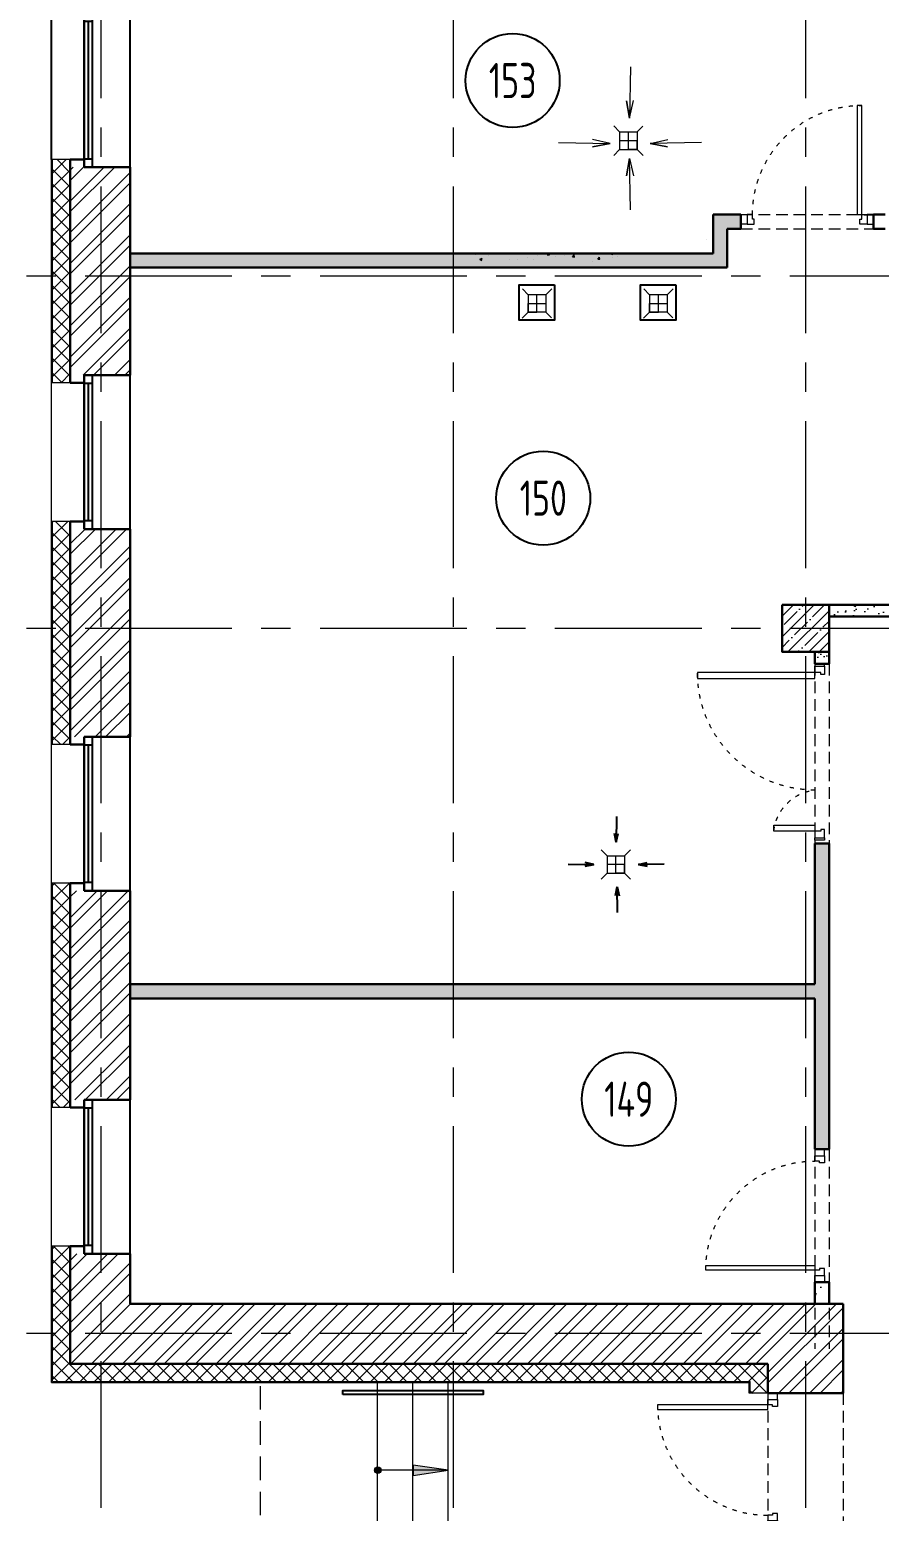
# Model space of a CAD drawing. Header units: millimetres. Extents: x -8417289 to 9420486, y 0 to 166066.
# Drawn here: x -218840 to -211605, y 105084 to 117697 of the extents above; entities that cross this region are included whole.
import ezdxf
from ezdxf import colors
from ezdxf.entities.mleader import LeaderData, LeaderLine
from ezdxf.enums import TextEntityAlignment as Align
from ezdxf.math import Vec2, Vec3

# ---------------------------------------------------------------- set-up
doc = ezdxf.new("R2010")
doc.units = ezdxf.units.MM
doc.header["$MEASUREMENT"] = 0
for name, pattern in [('ACAD_ISO03W100', [30, 12, -18]), ('ADSK_Штриховая_ш2 п1', [3, 2, -1]), ('CENTER', [2, 1.25, -0.25, 0.25, -0.25])]:
    doc.linetypes.add(name, pattern=pattern)
doc.layers.get('0').update_dxf_attribs({"color": 250, "lineweight": 9})
for name, color, linetype, lineweight in [('_АР ТЕКСТ', 250, 'Continuous', 25), ('АР_Двери', 175, 'Continuous', 18), ('АР_Колонны', 250, 'Continuous', 30), ('АР_Колонны Штрих', 250, 'Continuous', 5), ('АР_Лестницы', 250, 'Continuous', 15), ('АР_Лестницы ограждение', 94, 'Continuous', 25), ('АР_Маркер экспликации', 239, 'Continuous', 13), ('АР_Навесной фасад', 147, 'Continuous', 5), ('АР_Номер помещения', 1, 'Continuous', 25), ('АР_Оси', 195, 'Continuous', 9), ('АР_Перегородки газоблок', 165, 'Continuous', 30), ('АР_Перегородки газоблок_Штрих', 165, 'Continuous', 5), ('АР_Сущ Несущая стена', 216, 'Continuous', 30), ('АР_тонкая линия', 250, 'Continuous', 0), ('АР_Утеплитель', 250, 'Continuous', 9), ('АР_Штриховка кирпич', 250, 'Continuous', 9)]:
    doc.layers.add(name, color=color, linetype=linetype, lineweight=lineweight)
for name, color, linetype in [('АР_новое окно', 155, 'Continuous'), ('ТХ_ВК_оборуд.ТХ', 250, 'Continuous'), ('ТХ_ВК_трапы', 5, 'Continuous'), ('ТХ_обор_спорт', 5, 'Continuous')]:
    doc.layers.add(name, color=color, linetype=linetype)
doc.layers.add('ТХ_Задание КР', color=7, linetype='Continuous', true_color=0x9a5430)
doc.styles.add('ISOCPEUR', font='isocpeur.TTF')
doc.styles.add('ГОСТ 2.304', font='isocpeur.TTF', dxfattribs={"width": 0.7})
pattern_1 = [(50, (0, 0), (215.17805, -18.82564), [22.5, -247.5]), (355, (0, 0), (-41.6254, 225.65764), [18, -198]), (100.45144, (17.93, -1.57), (173.55265, 206.832), [19.12206, -210.34263]), (46.1842, (0, 60), (320.1724, -49.65578), [33.75, -371.25]), (96.63564, (26.68, 55.86), (280.3986, 292.23558), [28.6831, -315.51413]), (351.18416, (0, 60), (280.3986, 292.2356), [27, -297]), (21, (30, 45), (179.07212, -120.78567), [22.5, -247.5]), (326, (30, 45), (72.9946, 217.54501), [18, -198]), (71.45144, (44.92, 34.93), (252.06671, 96.75935), [19.12206, -210.34263]), (37.5, (0, 0), (3.647957, 99.868156), [0, -195.6, 0, -201, 0, -198.75]), (7.5, (0, 0), (78.92086, 118.323514), [0, -114.6, 0, -191.1, 0, -75.75]), (327.5, (-66.9, 0), (160.14673, -6.766462), [0, -75, 0, -234, 0, -310.5]), (317.5, (-96.9, 0), (174.95585, 30.031495), [0, -97.5, 0, -155.4, 0, -220.5])]
pattern_2 = [(45, (-1163480.52, 164822.8), (-132.58252, 132.58252), []), (45, (-1163392.13, 164822.8), (-132.58252, 132.58252), [])]

# ---------------------------------------------------------------- blocks, each defined once
blk = doc.blocks.new('*U1031')
for points in [[(-55, -80), (-55, 0), (-115, 0), (-115, -40), (-100, -40), (-100, -80), (-55, -80)], [(0, 0), (0, -80), (-55, -80), (-55, 0), (0, 0)], [(-1130, 0), (-1130, -80), (-1075, -80), (-1075, 0), (-1130, 0)], [(-1075, -80), (-1075, 0), (-1015, 0), (-1015, -40), (-1030, -40), (-1030, -80), (-1075, -80)]]:
    blk.add_lwpolyline(points)
blk.add_lwpolyline([(-100, -80), (-100, -1010), (-140, -1010), (-140, -80)], close=True)
at = {"linetype": 'ACAD_ISO03W100', "ltscale": 3}
blk.add_arc((-100, -80), 930, 180, 270, dxfattribs=at)
blk = doc.blocks.new('Полуторная_на лестницу')
for points in [[(75, 80), (75, 1080), (125, 1080), (125, 80)], [(1375, 430), (1375, 80), (1425, 80), (1425, 430)]]:
    blk.add_lwpolyline(points, close=True)
for points in [[(0, 0), (0, 80), (20, 80), (20, 0), (0, 0)], [(20, 80), (20, 0), (90, 0), (90, 30), (75, 30), (75, 80), (20, 80)], [(1480, 80), (1480, 0), (1410, 0), (1410, 30), (1425, 30), (1425, 80), (1480, 80)], [(1500, 0), (1500, 80), (1480, 80), (1480, 0), (1500, 0)]]:
    blk.add_lwpolyline(points)
at = {"linetype": 'ACAD_ISO03W100', "ltscale": 3}
for centre, radius, start, end in [((75, 80), 1000, 0, 90), ((1465, 40), 392, 95.9075, 174.0925)]:
    blk.add_arc(centre, radius, start, end, dxfattribs=at)
blk = doc.blocks.new('*U1053')
blk.add_lwpolyline([(-100, 80), (-100, 1010), (-140, 1010), (-140, 80)], close=True)
for points in [[(-1130, 0), (-1130, 80), (-1075, 80), (-1075, 0), (-1130, 0)], [(-1075, 80), (-1075, 0), (-1015, 0), (-1015, 40), (-1030, 40), (-1030, 80), (-1075, 80)], [(-55, 80), (-55, 0), (-115, 0), (-115, 40), (-100, 40), (-100, 80), (-55, 80)], [(0, 0), (0, 80), (-55, 80), (-55, 0), (0, 0)]]:
    blk.add_lwpolyline(points)
at = {"linetype": 'ACAD_ISO03W100', "ltscale": 3}
blk.add_arc((-100, 80), 930, 90, 180, dxfattribs=at)
blk = doc.blocks.new('*U17')
for points in [[(0, 0), (0, -80), (55, -80), (55, 0), (0, 0)], [(55, -80), (55, 0), (115, 0), (115, -40), (100, -40), (100, -80), (55, -80)], [(1085, -80), (1085, 0), (1025, 0), (1025, -40), (1040, -40), (1040, -80), (1085, -80)], [(1140, 0), (1140, -80), (1085, -80), (1085, 0), (1140, 0)]]:
    blk.add_lwpolyline(points)
blk.add_lwpolyline([(100, -80), (100, -1020), (140, -1020), (140, -80)], close=True)
at = {"linetype": 'ACAD_ISO03W100', "ltscale": 3}
blk.add_arc((100, -80), 940, 270, 0, dxfattribs=at)
blk = doc.blocks.new('*U25')
h = blk.add_hatch(color=256)
h.dxf.hatch_style = 1
edge = h.paths.add_edge_path()
edge.add_arc((0, 0), 27.6, 359.64, 719.64)
h = blk.add_hatch(color=256)
h.dxf.hatch_style = 1
h.paths.add_polyline_path([(300, -44), (300, 44), (600, 0)])
blk.add_line((600, 0), (0, 0))
blk.add_lwpolyline([(300, 44), (300, -44), (600, 0), (300, 44)])
blk.add_circle((0, 0), 27.6)
blk = doc.blocks.new('*U157')
at = {"layer": 'АР_новое окно', "lineweight": 20}
for p, q in [((0, 1310), (-70, 1310)), ((0, 0), (-70, 0))]:
    blk.add_line(p, q, dxfattribs=at)
at = {"layer": 'АР_новое окно'}
for p, q in [((-70, 1310), (-70, 0)), ((-70, 0), (-70, 1310)), ((0, 1310), (0, 0)), ((0, 1240), (-70, 1240)), ((-35, 1240), (-35, 70)), ((0, 70), (-70, 70))]:
    blk.add_line(p, q, dxfattribs=at)
blk = doc.blocks.new('*U50')
at = {"layer": 'АР_Номер помещения', "color": 7}
blk.add_circle((2520, -1416), 400, dxfattribs=at)
at = {"color": 7, "style": 'ISOCPEUR', "width": 0.7, "flags": 1}
blk.add_attdef('КАТЕГОРИЯ', (-499, -2092), '', height=250, dxfattribs=at)
at = {"layer": 'АР_Номер помещения', "color": 7, "style": 'ISOCPEUR', "width": 0.7}
blk.add_attdef('НОМЕР_ПОМЕЩЕНИЯ', text='', height=300, dxfattribs=at).set_placement((2520, -1416), align=Align.MIDDLE_CENTER)
blk = doc.blocks.new('*U51')
at = {"layer": 'АР_Номер помещения', "color": 7}
blk.add_circle((2781, -1798), 400, dxfattribs=at)
at = {"color": 7, "style": 'ISOCPEUR', "width": 0.7, "flags": 1}
blk.add_attdef('КАТЕГОРИЯ', (-499, -2092), '', height=250, dxfattribs=at)
at = {"layer": 'АР_Номер помещения', "color": 7, "style": 'ISOCPEUR', "width": 0.7}
blk.add_attdef('НОМЕР_ПОМЕЩЕНИЯ', text='', height=300, dxfattribs=at).set_placement((2781, -1798), align=Align.MIDDLE_CENTER)
blk = doc.blocks.new('*U52')
at = {"layer": 'АР_Номер помещения', "color": 7}
blk.add_circle((3510, -2299), 400, dxfattribs=at)
at = {"color": 7, "style": 'ISOCPEUR', "width": 0.7, "flags": 1}
blk.add_attdef('КАТЕГОРИЯ', (-499, -2092), '', height=250, dxfattribs=at)
at = {"layer": 'АР_Номер помещения', "color": 7, "style": 'ISOCPEUR', "width": 0.7}
blk.add_attdef('НОМЕР_ПОМЕЩЕНИЯ', text='', height=300, dxfattribs=at).set_placement((3510, -2299), align=Align.MIDDLE_CENTER)
blk = doc.blocks.new('_DotSmall')
at = {"color": 0, "linetype": 'ByBlock', "const_width": 0.5}
blk.add_lwpolyline([(-0.0625, 0, 1), (0.0625, 0, 1)], format="xyb", close=True, dxfattribs=at)
blk = doc.blocks.new('Трап ТХ')
at = {"layer": 'ТХ_ВК_трапы', "color": 5, "lineweight": 0}
for p, q in [((305243, -196674), (305293, -196725)), ((305293, -196725), (305293, -196875)), ((305293, -196725), (305442, -196725)), ((305368, -196875), (305368, -196725)), ((305491, -196676), (305442, -196725)), ((305442, -196725), (305442, -196875)), ((305243, -196924), (305293, -196875)), ((305442, -196800), (305293, -196800)), ((305293, -196875), (305442, -196875)), ((305442, -196875), (305368, -196875)), ((305442, -196875), (305442, -196800)), ((305493, -196926), (305442, -196875))]:
    blk.add_line(p, q, dxfattribs=at)
blk = doc.blocks.new('A$C6f2de472')
at = {"layer": 'АР_тонкая линия', "ltscale": 100}
for p, q in [((55, -69), (55, -734)), ((55, -734), (10, -510)), ((10, -510), (55, -734)), ((55, -734), (104, -506))]:
    blk.add_line(p, q, dxfattribs=at)
blk = doc.blocks.new('A$C985b353d')
at = {"layer": 'ТХ_ВК_трапы', "ltscale": 100}
for p, q in [((6, 409), (2, 189)), ((2, 189), (-11, 264)), ((-11, 264), (2, 189)), ((2, 189), (20, 264)), ((-407, 3), (-188, -1)), ((-188, -1), (-263, 17)), ((192, -1), (267, 17)), ((412, 3), (192, -1)), ((-188, -1), (-262, -14)), ((-262, -14), (-188, -1)), ((192, -1), (267, -14)), ((267, -14), (192, -1)), ((10, -191), (-4, -265)), ((-4, -265), (10, -191)), ((14, -410), (10, -191)), ((10, -191), (27, -266))]:
    blk.add_line(p, q, dxfattribs=at)

msp = doc.modelspace()

# ---------------------------------------------------------------- hatches: boundary and pattern name
at = {"layer": 'АР_Колонны Штрих', "ltscale": 100}
h = msp.add_hatch(dxfattribs=at)
h.set_pattern_fill('ANSI35', color=256, scale=500)
h.set_pattern_definition([(45, (-1169486.01, 152672.16), (-88.388348, 88.388348), []), (45, (-1169397.63, 152672.16), (-88.388348, 88.388348), [156.25, -31.25, 0, -31.25])])
h.paths.add_polyline_path([(-212033.9, 112800.7), (-212433.9, 112800.7), (-212433.9, 112400.7), (-212033.9, 112400.7)])
at = {"layer": 'АР_Перегородки газоблок_Штрих', "ltscale": 100}
h = msp.add_hatch(dxfattribs=at)
h.set_pattern_fill('AR-CONC', color=256, scale=30)
h.set_pattern_definition(pattern_1)
h.paths.add_polyline_path([(-212900.8, 116002.3), (-212785.4, 116002.3), (-212785.4, 116122.3), (-213020.8, 116122.3), (-213020.8, 115792), (-217983.9, 115791.9), (-217983.9, 115671.9), (-212900.8, 115672)])
h = msp.add_hatch(dxfattribs=at)
h.set_pattern_fill('AR-CONC', color=256, scale=30)
h.set_pattern_definition(pattern_1)
h.paths.add_polyline_path([(-210361.8, 112800.7), (-212033.9, 112800.7), (-212033.9, 112700.7), (-210461.8, 112700.7), (-210461.8, 112553.9), (-210361.8, 112553.9)])
h = msp.add_hatch(dxfattribs=at)
h.set_pattern_fill('AR-CONC', color=256, scale=30)
h.set_pattern_definition([(50, (0, -30), (215.17805, -18.82564), [22.5, -247.5]), (355, (0, -30), (-41.6254, 225.65764), [18, -198]), (100.45144, (17.93, -31.57), (173.55265, 206.832), [19.12206, -210.34263]), (46.1842, (0, 30), (320.1724, -49.65578), [33.75, -371.25]), (96.63564, (26.68, 25.86), (280.3986, 292.2356), [28.6831, -315.51413]), (351.18416, (0, 30), (280.3986, 292.2356), [27, -297]), (21, (30, 15), (179.07212, -120.78567), [22.5, -247.5]), (326, (30, 15), (72.9946, 217.54501), [18, -198]), (71.45144, (44.92, 4.93), (252.06671, 96.75935), [19.12206, -210.34263]), (37.5, (0, -30), (3.647957, 99.868156), [0, -195.6, 0, -201, 0, -198.75]), (7.5, (0, -30), (78.92086, 118.323514), [0, -114.6, 0, -191.1, 0, -75.75]), (327.5, (-66.9, -30), (160.14673, -6.766462), [0, -75, 0, -234, 0, -310.5]), (317.5, (-96.9, -30), (174.95585, 30.031495), [0, -97.5, 0, -155.4, 0, -220.5])])
h.paths.add_polyline_path([(-212033.9, 112400.7), (-212153.9, 112400.7), (-212153.9, 112298.7), (-212033.9, 112298.7)])
h = msp.add_hatch(dxfattribs=at)
h.set_pattern_fill('AR-CONC', color=256, scale=30)
h.set_pattern_definition(pattern_1)
h.paths.add_polyline_path([(-212033.9, 110768.7), (-212153.9, 110768.7), (-212153.9, 109570.6), (-217983.9, 109570.6), (-217983.9, 109450.6), (-212153.9, 109450.6), (-212153.9, 108166), (-212033.9, 108166)])
h = msp.add_hatch(dxfattribs=at)
h.set_pattern_fill('AR-CONC', color=256, scale=30)
h.set_pattern_definition(pattern_1)
h.paths.add_polyline_path([(-212033.9, 107036), (-212153.9, 107036), (-212153.9, 106850.7), (-212033.9, 106850.7)])
at = {"layer": 'АР_Утеплитель', "ltscale": 100}
h = msp.add_hatch(dxfattribs=at)
h.set_pattern_fill('ANSI37', color=256, scale=700)
h.set_pattern_definition([(45, (-1188594, 154912.83), (-61.871843, 61.871843), []), (135, (-1188594, 154912.83), (-61.871843, -61.871843), [])])
h.paths.add_polyline_path([(-218643.9, 116590.7), (-218493.9, 116590.7), (-218493.9, 116590.7), (-218643.9, 116590.7)])
h.paths.add_polyline_path([(-218493.9, 107238), (-218643.9, 107238), (-218643.9, 106190.7), (-212704, 106190.7), (-212704, 106090.7), (-212554, 106090.7), (-212554, 106340.7), (-218493.9, 106340.7)])
h.paths.add_polyline_path([(-218493.9, 107340.7), (-218643.9, 107340.7), (-218643.9, 107238), (-218493.9, 107238)])
h.paths.add_polyline_path([(-218493.9, 110430.7), (-218643.9, 110430.7), (-218643.9, 108520.7), (-218493.9, 108520.7)])
h.paths.add_polyline_path([(-218493.9, 113510.7), (-218643.9, 113510.7), (-218643.9, 111610.7), (-218493.9, 111610.7)])
h.paths.add_polyline_path([(-218643.9, 114690.7), (-218493.9, 114690.7), (-218493.9, 116590.7), (-218643.9, 116590.7)])
at = {"layer": 'АР_Штриховка кирпич', "ltscale": 100}
h = msp.add_hatch(dxfattribs=at)
h.set_pattern_fill('ANSI32', color=256, scale=500)
h.set_pattern_definition(pattern_2)
h.paths.add_polyline_path([(-217983.9, 116525.7), (-218493.9, 116525.7), (-218493.9, 114755.7), (-217983.9, 114755.7)])
h = msp.add_hatch(dxfattribs=at)
h.set_pattern_fill('ANSI32', color=256, scale=500)
h.set_pattern_definition(pattern_2)
h.paths.add_polyline_path([(-217983.9, 113445.7), (-218493.9, 113445.7), (-218493.9, 111675.7), (-217983.9, 111675.7)])
h = msp.add_hatch(dxfattribs=at)
h.set_pattern_fill('ANSI32', color=256, scale=500)
h.set_pattern_definition(pattern_2)
h.paths.add_polyline_path([(-217983.9, 110365.7), (-218493.9, 110365.7), (-218493.9, 108585.7), (-217983.9, 108585.7)])
h = msp.add_hatch(dxfattribs=at)
h.set_pattern_fill('ANSI32', color=256, scale=500)
h.set_pattern_definition(pattern_2)
h.paths.add_polyline_path([(-217983.9, 107275.7), (-218493.9, 107275.7), (-218493.9, 106340.7), (-212554, 106340.7), (-212553.9, 106090.7), (-211913.9, 106090.7), (-211914, 106850.7), (-217983.9, 106850.7)])

# ---------------------------------------------------------------- linework, layer by layer
at = {"layer": 'АР_Колонны', "ltscale": 100}
msp.add_lwpolyline([(-212433.9, 112800.7), (-212033.9, 112800.7), (-212033.9, 112400.7), (-212433.9, 112400.7)], close=True, dxfattribs=at)
at = {"layer": 'АР_Лестницы', "ltscale": 100}
for points in [[(-215877, 104681.3), (-215877, 106180.7)], [(-215877, 101350.4), (-215877, 104681.3), (-215275.8, 104681.3), (-215275.8, 106180.7)], [(-215576.4, 104681.3), (-215576.4, 106180.7)]]:
    msp.add_lwpolyline(points, dxfattribs=at)
at = {"layer": 'АР_Лестницы ограждение', "color": 18, "lineweight": 25, "true_color": 0x000000}
msp.add_lwpolyline([(-216174.5, 106079.5), (-216174.5, 106113.3), (-214978.5, 106113.3), (-214978.5, 106079.5)], close=True, dxfattribs=at)
at = {"layer": 'АР_Навесной фасад', "ltscale": 100}
for p, q in [((-218653.9, 108520.7), (-218653.9, 116590.7)), ((-218643.9, 114690.7), (-218643.9, 116590.7)), ((-218643.9, 111610.7), (-218643.9, 113510.7)), ((-218643.9, 108520.7), (-218643.9, 110430.7)), ((-218653.9, 107238), (-218653.9, 108520.7)), ((-218653.9, 106180.7), (-218653.9, 107340.7)), ((-218643.9, 107238), (-218643.9, 107340.7)), ((-218643.9, 106190.7), (-218643.9, 107318.6)), ((-218653.9, 106180.7), (-212714, 106180.7)), ((-218643.9, 106190.7), (-212704, 106190.7)), ((-212714, 106090.7), (-212714, 106180.7)), ((-212704, 106090.7), (-212704, 106190.7))]:
    msp.add_line(p, q, dxfattribs=at)
at = {"layer": 'АР_Навесной фасад', "color": 18, "ltscale": 100, "true_color": 0x000000}
for points in [[(-218493.9, 116590.7), (-218653.9, 116590.7)], [(-218493.9, 114690.7), (-218653.9, 114690.7)], [(-218493.9, 113510.7), (-218653.9, 113510.7)], [(-218493.9, 111610.7), (-218653.9, 111610.7)], [(-218493.9, 110430.7), (-218653.9, 110430.7)], [(-218493.9, 108520.7), (-218653.9, 108520.7)], [(-218493.9, 107340.7), (-218653.9, 107340.7)], [(-212554, 106090.7), (-212714, 106090.7)]]:
    msp.add_lwpolyline(points, dxfattribs=at)
at = {"layer": 'АР_новое окно'}
for p, q in [((-218653.9, 116590.7), (-218653.9, 117954.1)), ((-217983.9, 116525.7), (-217983.9, 117835.7)), ((-217983.9, 113445.7), (-217983.9, 114755.7)), ((-217983.9, 110365.7), (-217983.9, 111675.7)), ((-217983.9, 107275.7), (-217983.9, 108585.7))]:
    msp.add_line(p, q, dxfattribs=at)
at = {"layer": 'АР_Оси', "linetype": 'CENTER', "ltscale": 1000}
for p, q in [((-218233.9, 134363.2), (-218233.9, 78630.8)), ((-215233.9, 134363.2), (-215233.9, 78630.8)), ((-212233.9, 134363.2), (-212233.9, 78630.8)), ((-224367.6, 115600.7), (-141189.2, 115600.7)), ((-224367.6, 112600.7), (-141189.2, 112600.7)), ((-224367.6, 106600.7), (-141189.2, 106600.7))]:
    msp.add_line(p, q, dxfattribs=at)
at = {"layer": 'АР_Перегородки газоблок', "ltscale": 100}
for p, q in [((-217983.9, 115791.9), (-213020.8, 115792)), ((-217983.9, 115671.9), (-212900.8, 115672))]:
    msp.add_line(p, q, dxfattribs=at)
for points in [[(-213020.8, 115792), (-213020.8, 116122.3)], [(-213020.8, 116122.3), (-212785.4, 116122.3)], [(-212785.4, 116122.3), (-212785.4, 116002.3)], [(-211655.4, 116002.3), (-211655.4, 116122.3)], [(-211655.4, 116122.3), (-211555.4, 116122.3)], [(-212900.8, 116002.3), (-212900.8, 115672)], [(-212785.4, 116002.3), (-212900.8, 116002.3)], [(-211555.4, 116002.3), (-211655.4, 116002.3)], [(-212033.9, 112800.7), (-210361.8, 112800.7), (-210361.8, 112553.9), (-210461.8, 112553.9)], [(-212033.9, 112700.7), (-210461.8, 112700.7), (-210461.8, 112553.9)], [(-212153.9, 112400.7), (-212153.9, 112298.7)], [(-212033.9, 112400.7), (-212033.9, 112298.7)], [(-212033.9, 112298.7), (-212153.9, 112298.7)], [(-212153.9, 110768.7), (-212033.9, 110768.7)], [(-212153.9, 110768.7), (-212153.9, 109570.6)], [(-212033.9, 110768.7), (-212033.9, 108166)], [(-217983.9, 109570.6), (-212153.9, 109570.6)], [(-217983.9, 109450.6), (-212153.9, 109450.6)], [(-212153.9, 109450.6), (-212153.9, 108166)], [(-212033.9, 108166), (-212153.9, 108166)], [(-212153.9, 107036), (-212033.9, 107036)], [(-212153.9, 107036), (-212153.9, 106850.7)], [(-212033.9, 107036), (-212033.9, 106850.7)]]:
    msp.add_lwpolyline(points, dxfattribs=at)
at = {"layer": 'АР_Перегородки газоблок_Штрих', "color": 253, "linetype": 'Continuous', "ltscale": 100}
for p, q in [((-214964.7, 115790.4), (-214964.7, 115790.4)), ((-214432.7, 115781.4), (-214423.8, 115791.9)), ((-214414.8, 115779.8), (-214417, 115791.9)), ((-213971.3, 115791.6), (-213971.3, 115791.6)), ((-213892.4, 115791.9), (-213877.5, 115781.9)), ((-213877.5, 115781.9), (-213874.1, 115791.9)), ((-213079.5, 115912), (-213079.5, 115912)), ((-215039.8, 115780.5), (-215039.8, 115780.5)), ((-215006.8, 115743.3), (-214985.8, 115751.3)), ((-215006.8, 115743.3), (-214991.8, 115733.2)), ((-214991.8, 115733.2), (-214985.8, 115751.3)), ((-214990.6, 115678.9), (-214990.6, 115678.9)), ((-214937, 115776), (-214937, 115776)), ((-214755.4, 115741.7), (-214755.4, 115741.7)), ((-214690.1, 115740.2), (-214690.1, 115740.2)), ((-214603.9, 115760.9), (-214603.9, 115760.9)), ((-214551.9, 115736.8), (-214551.9, 115736.8)), ((-214515.2, 115770.2), (-214515.2, 115770.2)), ((-214448.1, 115783.4), (-214448.1, 115783.4)), ((-214432.7, 115781.4), (-214414.8, 115779.8)), ((-214362.4, 115761.8), (-214362.4, 115761.8)), ((-214287.3, 115771.7), (-214287.3, 115771.7)), ((-214217.5, 115762.5), (-214203, 115779.8)), ((-214217.5, 115762.5), (-214199.6, 115761)), ((-214199.6, 115761), (-214203, 115779.8)), ((-214173.7, 115786.6), (-214173.7, 115786.6)), ((-214050.7, 115725.3), (-214050.7, 115725.3)), ((-214002.3, 115743.7), (-213987.9, 115761)), ((-214002.3, 115743.7), (-213984.4, 115742.2)), ((-213990.4, 115746.4), (-213990.4, 115746.4)), ((-213984.4, 115742.2), (-213987.9, 115761)), ((-213875.7, 115755.3), (-213875.7, 115755.3)), ((-213836.3, 115767.5), (-213836.3, 115767.5))]:
    msp.add_line(p, q, dxfattribs=at)
at = {"layer": 'АР_Сущ Несущая стена', "ltscale": 100}
for p, q in [((-218493.9, 114690.7), (-218493.9, 116590.7)), ((-218375, 116590.7), (-218493.9, 116590.7)), ((-218375, 116525.7), (-218375, 116590.7)), ((-218375, 116525.7), (-217983.9, 116525.7)), ((-217983.9, 114755.7), (-217983.9, 116525.7)), ((-218375, 114690.7), (-218493.9, 114690.7)), ((-218375, 114755.7), (-217983.9, 114755.7)), ((-218375, 114690.7), (-218375, 114755.7)), ((-218493.9, 111610.7), (-218493.9, 113510.7)), ((-218375, 113510.7), (-218493.9, 113510.7)), ((-218375, 113445.7), (-218375, 113510.7)), ((-218375, 113445.7), (-217983.9, 113445.7)), ((-217983.9, 111675.7), (-217983.9, 113445.7)), ((-218375, 111675.7), (-217983.9, 111675.7)), ((-218375, 111610.7), (-218375, 111675.7)), ((-218375, 111610.7), (-218493.9, 111610.7)), ((-218493.9, 108520.7), (-218493.9, 110430.7)), ((-218375, 110430.7), (-218493.9, 110430.7)), ((-218375, 110365.7), (-218375, 110430.7)), ((-218375, 110365.7), (-217983.9, 110365.7)), ((-217983.9, 108585.7), (-217983.9, 110365.7)), ((-218375, 108520.7), (-218493.9, 108520.7)), ((-218375, 108585.7), (-217983.9, 108585.7)), ((-218375, 108520.7), (-218375, 108585.7)), ((-218493.9, 106340.7), (-218493.9, 107340.7)), ((-218375, 107340.7), (-218493.9, 107340.7)), ((-218375, 107275.7), (-218375, 107340.7)), ((-218375, 107275.7), (-217983.9, 107275.7)), ((-217983.9, 106850.7), (-217983.9, 107275.7)), ((-217983.9, 106850.7), (-211914, 106850.7)), ((-211914, 106090.7), (-211914, 106850.7)), ((-218493.9, 106340.7), (-212554, 106340.7)), ((-212554, 106090.7), (-212554, 106340.7)), ((-212554, 106090.7), (-211914, 106090.7))]:
    msp.add_line(p, q, dxfattribs=at)
at = {"layer": 'АР_тонкая линия', "linetype": 'ADSK_Штриховая_ш2 п1', "ltscale": 50}
for p, q in [((-212785.4, 116122.3), (-211655.4, 116122)), ((-212785.4, 116002.3), (-211655.4, 116001.8))]:
    msp.add_line(p, q, dxfattribs=at)
for points in [[(-212153.9, 112298.7), (-212153.9, 110598.7)], [(-212033.9, 112298.7), (-212033.9, 110598.7)], [(-212153.9, 108166), (-212153.9, 106466)], [(-212033.9, 108166), (-212033.9, 106466)], [(-212554, 106090.7), (-212554, 104940.7)], [(-211914, 106090.7), (-211914, 104940.7)]]:
    msp.add_lwpolyline(points, dxfattribs=at)
at = {"layer": 'АР_тонкая линия', "color": 18, "linetype": 'ADSK_Штриховая_ш2 п1', "ltscale": 100, "true_color": 0x000000}
msp.add_lwpolyline([(-216874.8, 101450.8), (-216874.8, 106210.7)], dxfattribs=at)
at = {"layer": 'ТХ_ВК_оборуд.ТХ', "elevation": 171.1}
for points in [[(-214372.4, 115523.9), (-214372.4, 115223.9), (-214672.4, 115223.9), (-214672.4, 115523.9)], [(-213338.5, 115523.9), (-213338.5, 115223.9), (-213638.5, 115223.9), (-213638.5, 115523.9)]]:
    msp.add_lwpolyline(points, close=True, dxfattribs=at)

# ---------------------------------------------------------------- block references
at = {"layer": 'АР_Двери', "xscale": -1}
for name, p, rotation in [('*U1031', (-211655.4, 116042.3), 180), ('Полуторная_на лестницу', (-212073.9, 112298.7), 90), ('*U1053', (-212073.9, 107036), 90)]:
    msp.add_blockref(name, p, dxfattribs=dict(at, rotation=rotation))
at = {"layer": 'АР_Двери', "rotation": 270}
msp.add_blockref('*U17', (-212474, 106090.7), dxfattribs=at)
at = {"layer": 'АР_Лестницы', "ltscale": 100}
msp.add_blockref('*U25', (-215875.8, 105434.3), dxfattribs=at)
at = {"layer": 'АР_Маркер экспликации'}
ref = msp.add_blockref('*U50', (-217247.6, 118679.8), dxfattribs=at)
ref.add_attrib('НОМЕР_ПОМЕЩЕНИЯ', '153', dxfattribs={"layer": 'АР_Номер помещения', "color": 7, "height": 300, "style": 'ISOCPEUR', "width": 0.7}).set_placement((-214727.3, 117263.8), align=Align.MIDDLE_CENTER)
ref = msp.add_blockref('*U51', (-217247.7, 115506.8), dxfattribs=at)
ref.add_attrib('НОМЕР_ПОМЕЩЕНИЯ', '150', dxfattribs={"layer": 'АР_Номер помещения', "color": 7, "height": 300, "style": 'ISOCPEUR', "width": 0.7}).set_placement((-214466.4, 113709.1), align=Align.MIDDLE_CENTER)
ref = msp.add_blockref('*U52', (-217248.7, 110891.8), dxfattribs=at)
ref.add_attrib('НОМЕР_ПОМЕЩЕНИЯ', '149', dxfattribs={"layer": 'АР_Номер помещения', "color": 7, "height": 300, "style": 'ISOCPEUR', "width": 0.7}).set_placement((-213738.8, 108592.3), align=Align.MIDDLE_CENTER)
at = {"layer": 'АР_новое окно', "xscale": -1, "rotation": 180}
for p in [(-218305, 117835.7), (-218305, 114755.7), (-218305, 111675.7), (-218305, 108585.7)]:
    msp.add_blockref('*U157', p, dxfattribs=at)
at = {"layer": 'АР_тонкая линия', "ltscale": 100, "yscale": 0.6594720959017201, "zscale": 0.6594720959017201}
for p, xscale, rotation in [((-213759.7, 117427.8), 0.6594720959017201, 358.9068246524693), ((-214383, 116700.5), 0.6594720959017201, 88.90682465246924), ((-213072.1, 116700.5), -0.6594720959017201, 271.0931753475307), ((-213759.7, 116116.9), -0.6594720959017201, 181.0931753475307)]:
    msp.add_blockref('A$C6f2de472', p, dxfattribs=dict(at, xscale=xscale, rotation=rotation))
at = {"layer": 'АР_тонкая линия', "ltscale": 500}
msp.add_blockref('A$C985b353d', (-213848.3, 110590.9), dxfattribs=at)
at = {"layer": 'ТХ_ВК_оборуд.ТХ'}
for p in [(-519109.7, 313551.1), (-519215.9, 307390.4)]:
    msp.add_blockref('Трап ТХ', p, dxfattribs=at)
at = {"layer": 'ТХ_ВК_оборуд.ТХ', "rotation": 270}
for p in [(-17720.3, 420733.5, 171.1), (-16686.4, 420733.5, 171.1)]:
    msp.add_blockref('Трап ТХ', p, dxfattribs=at)

# ---------------------------------------------------------------- leaders
at = {"layer": '_АР ТЕКСТ'}
ml = msp.add_multileader_mtext('Standard', dxfattribs=at)
ml.set_content('{\\W0.8;-2,550}', color=256, style='ISOCPEUR')
ml.set_leader_properties(color=256, linetype='Continuous', lineweight=-1)
ml.set_arrow_properties(name='DOTSMALL')
ml.build(insert=Vec2(0, 0))
ml.multileader.update_dxf_attribs({"has_text_frame": 1, "text_left_attachment_type": 4, "text_right_attachment_type": 4, "dogleg_length": 100, "arrow_head_size": 180})
ctx = ml.context
ctx.base_point, ctx.char_height, ctx.arrow_head_size, ctx.landing_gap_size, ctx.plane_origin = Vec3(-302775.8, 123943.3, -2), 250, 180, 50, Vec3(-302295.5, 121699.2, -2)
ctx.left_attachment, ctx.right_attachment = 4, 4
notes = []
notes.append((ctx, [(0, (0, 0, 0), (0, 0), (1, 0), 1, [])]))
ctx.mtext.insert, ctx.mtext.width, ctx.mtext.defined_height, ctx.mtext.line_spacing_style, ctx.mtext.flow_direction = Vec3(-302725.8, 124276.6, -2), 801.086, 330.7, 2, 5
ml = msp.add_multileader_mtext('Standard', dxfattribs=at)
ml.set_content('{\\W0.8;-2,550}', color=256, style='ISOCPEUR')
ml.set_leader_properties(color=256, linetype='Continuous', lineweight=-1)
ml.set_arrow_properties(name='DOTSMALL')
ml.build(insert=Vec2(0, 0))
ml.multileader.update_dxf_attribs({"has_text_frame": 1, "text_left_attachment_type": 4, "text_right_attachment_type": 4, "dogleg_length": 100, "arrow_head_size": 180})
ctx = ml.context
ctx.base_point, ctx.char_height, ctx.arrow_head_size, ctx.landing_gap_size, ctx.plane_origin = Vec3(-314736, 120073.3, -2), 250, 180, 50, Vec3(-314255.7, 117829.3, -2)
ctx.left_attachment, ctx.right_attachment = 4, 4
notes.append((ctx, [(0, (0, 0, 0), (0, 0), (1, 0), 1, [])]))
ctx.mtext.insert, ctx.mtext.width, ctx.mtext.defined_height, ctx.mtext.line_spacing_style, ctx.mtext.flow_direction = Vec3(-314686, 120406.6, -2), 801.086, 330.7, 2, 5
at = {"layer": 'ТХ_Задание КР', "color": 1, "ltscale": 100}
ml = msp.add_multileader_mtext('Standard', dxfattribs=at)
ml.set_content('\\pxsm1,qc;{\\C1;Предусмотреть усиление конструкции по всей длине для возможности размещения (монтажа) спортивного оборудования }', color=7, style='ГОСТ 2.304')
ml.set_leader_properties(color=256, lineweight=25)
ml.build(insert=Vec2(0, 0))
ml.multileader.update_dxf_attribs({"text_left_attachment_type": 6, "text_right_attachment_type": 6, "dogleg_length": 150, "arrow_head_size": 225, "scale": 75})
ctx = ml.context
ctx.base_point, ctx.scale, ctx.char_height, ctx.arrow_head_size, ctx.landing_gap_size, ctx.plane_origin = Vec3(-157016.9, 116858.2), 75, 187.5, 225, 150, Vec3(-118303.7, 104934.9)
ctx.left_attachment, ctx.right_attachment, ctx.text_align_type = 6, 6, 1
notes.append((ctx, [(0, (1, 1, 0), (-157166.9, 116858.2), (1, 0), 150, [(1, [(-158418.8, 117439.9)], 0, [])])]))
ctx.mtext.insert, ctx.mtext.width, ctx.mtext.defined_height, ctx.mtext.alignment, ctx.mtext.line_spacing_factor, ctx.mtext.flow_direction = Vec3(-154619.7, 117102), 4494.329, 2263.3, 2, 0.8, 5
ml = msp.add_multileader_mtext('Standard', dxfattribs=at)
ml.set_content('\\pxsm1,qc;{\\C1;Зона усиления для настенного крепления фермы баскетбольной со щитом и кольцом \\Pна высоте от 2,8 до 3,8 м от УЧП}', color=7, style='ГОСТ 2.304')
ml.set_leader_properties(color=256, lineweight=25)
ml.build(insert=Vec2(0, 0))
ml.multileader.update_dxf_attribs({"text_left_attachment_type": 6, "text_right_attachment_type": 6, "dogleg_length": 150, "arrow_head_size": 225, "scale": 75})
ctx = ml.context
ctx.base_point, ctx.scale, ctx.char_height, ctx.arrow_head_size, ctx.landing_gap_size, ctx.plane_origin = Vec3(-162365, 114061.4), 75, 187.5, 225, 150, Vec3(-120203.3, 95150.5)
ctx.left_attachment, ctx.right_attachment, ctx.text_align_type = 6, 6, 2
notes.append((ctx, [(0, (1, 1, 0), (-162515, 114061.4), (1, 0), 150, [(1, [(-164222.2, 115850.7)], 0, [])])]))
ctx.mtext.insert, ctx.mtext.width, ctx.mtext.defined_height, ctx.mtext.alignment, ctx.mtext.line_spacing_factor, ctx.mtext.flow_direction = Vec3(-158179.1, 114286.4), 4494.329, 2263.3, 3, 0.8, 5
ml = msp.add_multileader_mtext('Standard', dxfattribs=at)
ml.set_content('\\pxsm1,qc;{\\C1;Зона усиления для настенного крепления фермы баскетбольной со щитом и кольцом \\Pна высоте от 2,8 до 3,8 м от УЧП}', color=7, style='ГОСТ 2.304')
ml.set_leader_properties(color=256, lineweight=25)
ml.build(insert=Vec2(0, 0))
ml.multileader.update_dxf_attribs({"text_left_attachment_type": 6, "text_right_attachment_type": 6, "dogleg_length": 150, "arrow_head_size": 225, "scale": 75})
ctx = ml.context
ctx.base_point, ctx.scale, ctx.char_height, ctx.arrow_head_size, ctx.landing_gap_size, ctx.plane_origin = Vec3(-175039.9, 113641.2), 75, 187.5, 225, 150, Vec3(-132203.3, 95150.5)
ctx.left_attachment, ctx.right_attachment, ctx.text_align_type = 6, 6, 1
notes.append((ctx, [(0, (1, 1, 0), (-175189.9, 113641.2), (1, 0), 150, [(1, [(-176222.2, 115849.8)], 0, [])])]))
ctx.mtext.insert, ctx.mtext.width, ctx.mtext.defined_height, ctx.mtext.alignment, ctx.mtext.line_spacing_factor, ctx.mtext.flow_direction = Vec3(-172642.7, 113866.2), 4494.329, 2263.3, 2, 0.8, 5
ml = msp.add_multileader_mtext('Standard', dxfattribs=at)
ml.set_content('\\pxsm1,qc;{\\C1;Зона усиления для настенного крепления табло электронного на высоте 5,0м от УЧП}', color=7, style='ГОСТ 2.304')
ml.set_leader_properties(color=256, lineweight=25)
ml.build(insert=Vec2(0, 0))
ml.multileader.update_dxf_attribs({"text_left_attachment_type": 6, "text_right_attachment_type": 6, "dogleg_length": 150, "arrow_head_size": 225, "scale": 75})
ctx = ml.context
ctx.base_point, ctx.scale, ctx.char_height, ctx.arrow_head_size, ctx.landing_gap_size, ctx.plane_origin = Vec3(-169022.8, 108470.9), 75, 187.5, 225, 150, Vec3(-123635.8, 93017.5)
ctx.left_attachment, ctx.right_attachment, ctx.text_align_type = 6, 6, 1
notes.append((ctx, [(0, (1, 1, 0), (-169172.8, 108470.9), (1, 0), 150, [(1, [(-170593.6, 115796.8)], 0, [])])]))
ctx.mtext.insert, ctx.mtext.width, ctx.mtext.defined_height, ctx.mtext.alignment, ctx.mtext.line_spacing_factor, ctx.mtext.flow_direction = Vec3(-166625.6, 108714.7), 4494.329, 2263.3, 2, 0.8, 5
ml = msp.add_multileader_mtext('Standard', dxfattribs=at)
ml.set_content('\\pxsm1,qc;{\\C1;Зона усиления для настенного крепления стоек волейбольных на высоте от 0,5 до 3,0 м от УЧП}', color=7, style='ГОСТ 2.304')
ml.set_leader_properties(color=256, lineweight=25)
ml.build(insert=Vec2(0, 0))
ml.multileader.update_dxf_attribs({"text_left_attachment_type": 6, "text_right_attachment_type": 6, "dogleg_length": 150, "arrow_head_size": 225, "scale": 75})
ctx = ml.context
ctx.base_point, ctx.scale, ctx.char_height, ctx.arrow_head_size, ctx.landing_gap_size, ctx.plane_origin = Vec3(-168559.8, 110283), 75, 187.5, 225, 150, Vec3(-128258.2, 94949.8)
ctx.left_attachment, ctx.right_attachment, ctx.text_align_type = 6, 6, 1
notes.append((ctx, [(0, (1, 1, 0), (-168709.8, 110283), (1, 0), 150, [(1, [(-170258.9, 115850.6)], 0, [])])]))
ctx.mtext.insert, ctx.mtext.width, ctx.mtext.defined_height, ctx.mtext.alignment, ctx.mtext.line_spacing_factor, ctx.mtext.flow_direction = Vec3(-166162.7, 110508), 4494.329, 2263.3, 2, 0.8, 5
at = {"layer": 'ТХ_обор_спорт', "color": 250}
ml = msp.add_multileader_mtext('Standard', dxfattribs=at)
ml.set_content('\\pxsm1,qc;Щит баскетбольный (тренировочный) с фермой', color=7, style='ГОСТ 2.304')
ml.set_leader_properties(color=256, lineweight=25)
ml.build(insert=Vec2(0, 0))
ml.multileader.update_dxf_attribs({"text_left_attachment_type": 6, "text_right_attachment_type": 6, "dogleg_length": 150, "arrow_head_size": 225, "scale": 75})
ctx = ml.context
ctx.base_point, ctx.scale, ctx.char_height, ctx.arrow_head_size, ctx.landing_gap_size, ctx.plane_origin = Vec3(-175611.8, 118012.8), 75, 187.5, 225, 150, Vec3(-142403.8, 98613.7)
ctx.left_attachment, ctx.right_attachment, ctx.text_align_type = 6, 6, 1
notes.append((ctx, [(0, (1, 1, 0), (-175761.8, 118012.8), (1, 0), 150, [(1, [(-176229.9, 116376)], 0, [])])]))
ctx.mtext.insert, ctx.mtext.width, ctx.mtext.defined_height, ctx.mtext.alignment, ctx.mtext.line_spacing_factor, ctx.mtext.flow_direction = Vec3(-174392.1, 118256.6), 2654.554, 2229.6, 2, 0.8, 5
ml = msp.add_multileader_mtext('Standard', dxfattribs=at)
ml.set_content('\\pxsm1,qc;Щит баскетбольный (тренировочный) с фермой', color=7, style='ГОСТ 2.304')
ml.set_leader_properties(color=256, lineweight=25)
ml.build(insert=Vec2(0, 0))
ml.multileader.update_dxf_attribs({"text_left_attachment_type": 6, "text_right_attachment_type": 6, "dogleg_length": 150, "arrow_head_size": 225, "scale": 75})
ctx = ml.context
ctx.base_point, ctx.scale, ctx.char_height, ctx.arrow_head_size, ctx.landing_gap_size, ctx.plane_origin = Vec3(-167422, 117790.5), 75, 187.5, 225, 150, Vec3(-130403.8, 98613.7)
ctx.left_attachment, ctx.right_attachment, ctx.text_align_type = 6, 6, 1
notes.append((ctx, [(1, (1, 1, 0), (-164832.6, 117790.5), (-1, 0), 150, [(1, [(-164206.7, 116368.2)], 0, [])])]))
ctx.mtext.insert, ctx.mtext.width, ctx.mtext.defined_height, ctx.mtext.alignment, ctx.mtext.line_spacing_factor, ctx.mtext.flow_direction = Vec3(-166202.3, 118034.3), 2692.813, 2275.6, 2, 0.8, 5
for ctx, leaders in notes:
    for number, flags, end, landing, length, lines in leaders:
        leader = LeaderData()
        leader.index, (leader.has_last_leader_line, leader.has_dogleg_vector, leader.attachment_direction) = number, flags
        leader.last_leader_point, leader.dogleg_vector, leader.dogleg_length = Vec3(end), Vec3(landing), length
        for number, points, colour, breaks in lines:
            line = LeaderLine()
            line.index, line.vertices, line.color, line.breaks = number, Vec3.list(points), colors.encode_raw_color(colour), breaks
            leader.lines.append(line)
        ctx.leaders.append(leader)

doc.saveas('drawing.dxf')
